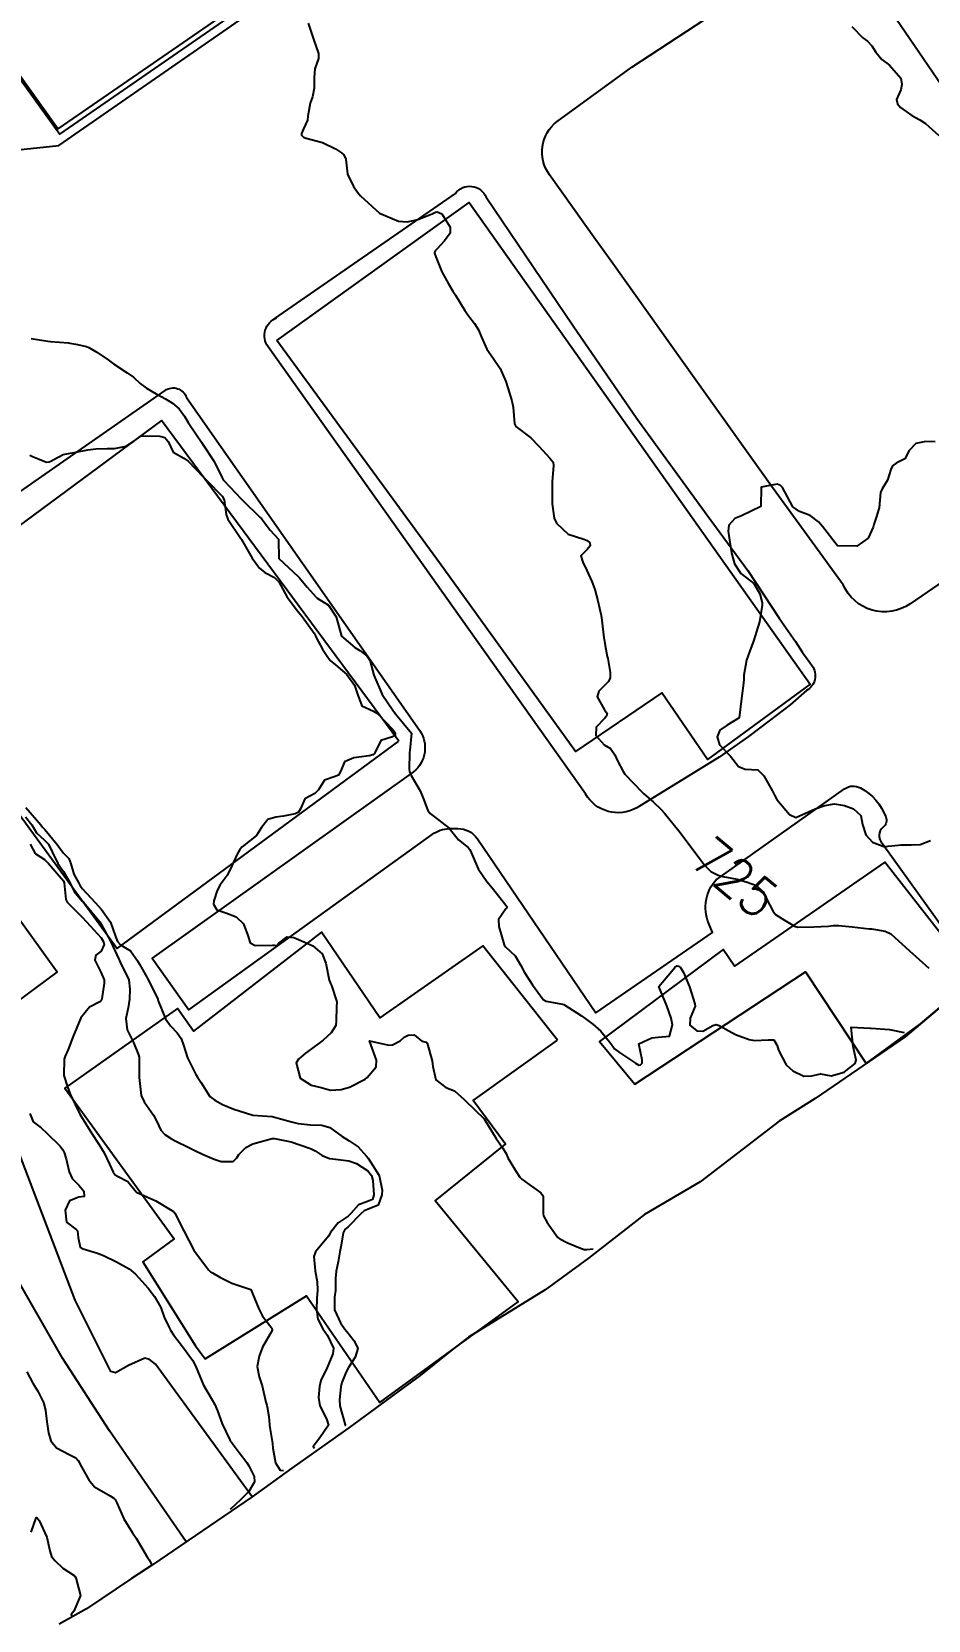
# Model space of a CAD drawing. Header units: metres. Extents: x 307586 to 320046, y 7427249 to 7434250.
# Drawn here: x 313137.4 to 313230.5, y 7432018 to 7432183.1 of the extents above; entities that cross this region are included whole.
import ezdxf
from ezdxf.enums import TextEntityAlignment as Align

# ---------------------------------------------------------------- set-up
doc = ezdxf.new("R2010")
doc.units = ezdxf.units.M
doc.header["$MEASUREMENT"] = 0
for name, color, linetype in [('Area', 45, 'Continuous'), ('Cotas', 45, 'Continuous'), ('Curvas de Nivel 1m', 11, 'Continuous'), ('Curvas de Nivel 5m', 15, 'Continuous'), ('Edificações', 30, 'Continuous'), ('Vias Primárias', 230, 'Continuous'), ('Vias Secundárias', 230, 'Continuous')]:
    doc.layers.add(name, color=color, linetype=linetype)
doc.styles.add('Style-STANDARD', font='STANDARD.shx')

msp = doc.modelspace()

# ---------------------------------------------------------------- linework, layer by layer
at = {"layer": 'Area'}
msp.add_polyline3d([(313233.19, 7432082.95, 733.42), (313228.11, 7432078.66, 733.51), (313218.76, 7432072.23, 726.02), (313215.02, 7432069.9, 726.27), (313206.79, 7432063.59, 726.38), (313201.03, 7432060.17, 726.53), (313198.79, 7432058.46, 726.77), (313195.2, 7432055.64, 726.85), (313190.71, 7432052.35, 727.47), (313182.75, 7432047.42, 727.85), (313180.73, 7432045.87, 727.75), (313177.73, 7432043.45, 727.9), (313175.9, 7432042.15, 733.63), (313170.31, 7432038, 729.98), (313164.4, 7432033.81, 735.45), (313160.26, 7432030.83, 737.05), (313149.9, 7432023.78, 732.03), (313147.73, 7432022.36, 741.84), (313143.07, 7432019.21, 753.95), (313140.2, 7432017.62, 757.11)], dxfattribs=at)
at = {"layer": 'Curvas de Nivel 1m', "flags": 128}
for points, elevation in [([(313222.58, 7432183.67), (313223.71, 7432182.48), (313224.19, 7432182.13), (313224.65, 7432181.65), (313225.06, 7432181), (313225.69, 7432180.23), (313226.47, 7432179.62), (313227.66, 7432178.29), (313227.77, 7432177.61), (313227.65, 7432177.08), (313227.2, 7432176.05), (313227.31, 7432175.61), (313227.63, 7432175.23), (313228.81, 7432174.4), (313229.61, 7432173.95), (313230.22, 7432173.57), (313231.59, 7432172.31)], 724), ([(313137.32, 7432151.22), (313139.05, 7432150.94), (313139.32, 7432150.93), (313141.19, 7432150.76), (313141.31, 7432150.75), (313141.96, 7432150.63), (313143.07, 7432150.38), (313143.31, 7432150.28), (313144.11, 7432149.8), (313145.3, 7432149), (313145.87, 7432148.58), (313147.28, 7432147.66), (313147.92, 7432147.2), (313148.62, 7432146.55), (313149.27, 7432146.06), (313150.3, 7432145.49), (313151.25, 7432144.96), (313151.99, 7432144.51), (313152.67, 7432143.93), (313153.23, 7432143.14), (313153.6, 7432142.49), (313154.48, 7432141.2), (313154.99, 7432140.47), (313155.19, 7432140.18), (313156.33, 7432138.46), (313157.16, 7432136.76), (313157.26, 7432136.55), (313157.34, 7432136.45), (313159.13, 7432134.57), (313159.26, 7432134.42), (313161.11, 7432132.62), (313161.22, 7432132.51), (313161.31, 7432132.4), (313162.15, 7432131.32), (313163, 7432130.37), (313163.01, 7432130.31), (313163.05, 7432128.37), (313165.03, 7432126.5), (313165.17, 7432126.35), (313165.97, 7432125.39), (313166.9, 7432124.33), (313167, 7432124.24), (313168.18, 7432123.5), (313168.98, 7432122.3), (313169.56, 7432120.29), (313170.94, 7432119.11), (313171.46, 7432118.79), (313172.16, 7432118.26), (313172.48, 7432117.81), (313172.91, 7432116.25), (313173.77, 7432114.24), (313174.87, 7432112.59), (313175.15, 7432112.23), (313176.83, 7432110.21), (313176.63, 7432108.4), (313176.6, 7432108.21), (313176.57, 7432106.44), (313176.61, 7432106.21), (313176.79, 7432105.82), (313177.72, 7432104.2), (313178.03, 7432103.47), (313178.5, 7432102.18), (313178.74, 7432101.87), (313179.96, 7432100.94), (313180.72, 7432100.34), (313180.87, 7432100.16), (313181.69, 7432099.13), (313182.69, 7432098.33), (313182.88, 7432098.13), (313183.02, 7432097.79), (313183.73, 7432096.12), (313184.65, 7432094.81), (313185.23, 7432094.1), (313186.63, 7432092.32), (313186.73, 7432092.19), (313186.73, 7432092.09), (313186.69, 7432092.02), (313186.62, 7432091.95), (313185.87, 7432090.83), (313185.88, 7432090.1), (313186.46, 7432088.2), (313186.51, 7432088.09), (313186.57, 7432088.01), (313187.57, 7432087.08), (313188.17, 7432086.07), (313188.54, 7432085.34), (313189.4, 7432084.05), (313190.51, 7432082.54), (313190.82, 7432082.35), (313192.5, 7432082.05), (313192.66, 7432082.01), (313194.49, 7432080.82), (313195.64, 7432079.98), (313196.47, 7432079.24), (313197.51, 7432077.95), (313197.91, 7432077.41), (313198.44, 7432077.01), (313200.09, 7432075.92), (313200.43, 7432075.71), (313200.6, 7432075.75), (313200.78, 7432075.91), (313200.78, 7432076.26), (313200.45, 7432077.92), (313201.8, 7432078.56), (313202.46, 7432078.61), (313203.62, 7432078.73), (313203.94, 7432079.88), (313203.79, 7432080.58), (313203.33, 7432081.88), (313202.52, 7432083.89), (313203.43, 7432084.99), (313204.16, 7432085.87), (313204.39, 7432086.04), (313204.55, 7432086.01), (313204.75, 7432085.87), (313205.06, 7432085.35), (313205.7, 7432083.86), (313206.26, 7432082.09), (313206.27, 7432081.85), (313205.77, 7432080.58), (313205.74, 7432079.86), (313206.47, 7432079.26), (313207.09, 7432079.23), (313208.13, 7432079.83), (313208.48, 7432079.93), (313208.79, 7432079.82), (313210.47, 7432078.89), (313211.88, 7432078.36), (313212.46, 7432078.27), (313213.88, 7432078.33), (313214.46, 7432078.35), (313214.81, 7432077.75), (313214.94, 7432077.25), (313215.73, 7432075.74), (313216.42, 7432075.11), (313217.57, 7432074.56), (313218.42, 7432074.59), (313219.32, 7432074.79), (313220.42, 7432074.61), (313221.76, 7432074.99), (313222.92, 7432075.89), (313223, 7432076.21), (313222.7, 7432077.65), (313222.48, 7432079.65), (313224.48, 7432079.55), (313224.56, 7432079.55), (313226.48, 7432079.4), (313227.99, 7432079.11)], 726), ([(313137.18, 7432139.09), (313137.45, 7432138.96), (313138.12, 7432138.68), (313138.9, 7432138.39), (313139.17, 7432138.4), (313139.36, 7432138.47), (313139.67, 7432138.65), (313140.64, 7432139.18), (313141.18, 7432139.29), (313141.96, 7432139.41), (313143.18, 7432139.67), (313144.01, 7432139.77), (313145.19, 7432139.8), (313145.96, 7432139.81), (313147.19, 7432140.03), (313147.96, 7432140.56), (313148.69, 7432141.06), (313149.2, 7432141.11), (313150.66, 7432141.06), (313151.2, 7432140.94), (313151.52, 7432140.52), (313152.07, 7432139.4), (313153.18, 7432138.79), (313153.6, 7432138.49), (313155.16, 7432136.86), (313155.54, 7432136.47), (313157.13, 7432134.84), (313157.36, 7432134.45), (313157.58, 7432132.92), (313157.74, 7432132.44), (313159.07, 7432130.45), (313159.1, 7432130.42), (313159.14, 7432130.35), (313160.28, 7432128.41), (313161.04, 7432127.37), (313161.57, 7432126.92), (313162.57, 7432126.38), (313163.03, 7432125.93), (313163.89, 7432124.36), (313164.99, 7432122.94), (313165.47, 7432122.35), (313166.69, 7432120.6), (313166.86, 7432120.33), (313166.95, 7432120.1), (313167.56, 7432118.94), (313167.98, 7432118.31), (313168.38, 7432117.76), (313168.92, 7432117.32), (313170.09, 7432116.29), (313170.9, 7432115.2), (313171.19, 7432114.28), (313171.66, 7432113.05), (313172.87, 7432112.49), (313173.27, 7432112.25), (313174.84, 7432110.61), (313175.11, 7432110.23), (313175.11, 7432109.95), (313174.83, 7432109.82), (313173.64, 7432109.43), (313173.04, 7432108.25), (313172.98, 7432108.08), (313172.81, 7432107.97), (313172.41, 7432107.86), (313170.81, 7432107.64), (313169.86, 7432107.24), (313169.47, 7432106.29), (313169.23, 7432105.85), (313168.78, 7432105.67), (313167.77, 7432105.32), (313167.15, 7432104.32), (313166.76, 7432103.93), (313165.72, 7432103.38), (313165.27, 7432102.34), (313165.09, 7432102), (313164.73, 7432101.81), (313163.52, 7432101.58), (313162.73, 7432101.49), (313161.89, 7432101.22), (313161.25, 7432100.39), (313160.7, 7432099.59), (313160.06, 7432099.05), (313159.24, 7432098.41), (313158.98, 7432098.13), (313158.69, 7432097.64), (313158.14, 7432096.43), (313157.66, 7432095.43), (313156.93, 7432094.45), (313156.64, 7432093.86), (313156.29, 7432092.79), (313156.23, 7432092.45), (313156.61, 7432091.84), (313157.53, 7432091.52), (313158.6, 7432091.13), (313159.36, 7432090.41), (313159.8, 7432089.19), (313160.04, 7432088.41), (313160.57, 7432088.14), (313162.37, 7432088.18), (313162.57, 7432088.16), (313162.81, 7432088.13), (313163.03, 7432088.37), (313163.91, 7432089.03), (313164.58, 7432088.97), (313166.13, 7432088.33), (313166.57, 7432088.11), (313167.54, 7432087.29), (313167.92, 7432086.31), (313168.28, 7432084.55), (313168.36, 7432084.3), (313168.41, 7432084.19), (313168.52, 7432083.97), (313169.07, 7432082.29), (313169.02, 7432081.77), (313168.98, 7432080.29), (313168.95, 7432079.82), (313168.46, 7432079.05), (313167.64, 7432078.31), (313166.44, 7432077.41), (313165.82, 7432076.96), (313165.07, 7432076.34), (313164.84, 7432075.93), (313165.24, 7432074.34), (313166.4, 7432073.63), (313167.44, 7432073.37), (313168.39, 7432073.12), (313169.52, 7432073.16), (313170.39, 7432073.41), (313172.01, 7432074.26), (313172.22, 7432074.44), (313172.41, 7432074.66), (313173.14, 7432075.53), (313173.19, 7432076.24), (313172.45, 7432078.25), (313174.45, 7432077.77), (313174.85, 7432077.82), (313175.65, 7432078.22), (313176.04, 7432078.63), (313176.46, 7432078.81), (313177.1, 7432078.84), (313177.89, 7432078.19), (313178.36, 7432078.09), (313178.45, 7432077.98), (313178.97, 7432076.17), (313179.03, 7432075.57), (313179.36, 7432074.17), (313180.4, 7432073.38), (313181.29, 7432073.04), (313182.3, 7432072.13), (313182.38, 7432072.02), (313184.35, 7432070.11), (313185.6, 7432068.1), (313186.32, 7432067.09), (313186.67, 7432066.44), (313186.84, 7432066.08), (313187.61, 7432064.76), (313188.08, 7432064.06), (313188.17, 7432063.95), (313188.28, 7432063.84), (313189.03, 7432063.3), (313190.27, 7432062.44), (313190.43, 7432062.2), (313190.48, 7432062.04), (313190.48, 7432060.27), (313190.52, 7432060.04), (313190.92, 7432059.34), (313191.83, 7432058.02), (313192.01, 7432057.81), (313192.21, 7432057.67), (313192.94, 7432057.27), (313194.2, 7432056.74), (313194.77, 7432056.56), (313195.02, 7432056.53), (313195.7, 7432056.6)], 727), ([(313231.21, 7432140.49), (313230.25, 7432140.53), (313229.21, 7432140.33), (313228.52, 7432139.59), (313228.06, 7432138.73), (313227.18, 7432138.28), (313226.79, 7432138), (313226.63, 7432137.62), (313226.27, 7432136.51), (313225.71, 7432135.62), (313225.54, 7432135.23), (313225.39, 7432133.63), (313225.34, 7432133.41), (313225.11, 7432132.74), (313224.84, 7432131.9), (313224.77, 7432131.63), (313224.26, 7432130.47), (313223.08, 7432129.65), (313221.08, 7432129.68), (313219.53, 7432131.7), (313219.11, 7432132.19), (313218.22, 7432132.82), (313217.12, 7432133.24), (313216.44, 7432133.74), (313215.59, 7432135.3), (313215.35, 7432135.75), (313215.15, 7432135.94), (313214.82, 7432136.09), (313213.15, 7432135.77), (313213.12, 7432133.77), (313211.11, 7432132.8), (313210.41, 7432132.51), (313209.8, 7432131.81), (313209.72, 7432131.19), (313209.93, 7432129.81), (313210.08, 7432128.8), (313210.36, 7432127.81), (313211.04, 7432126.82), (313211.61, 7432126.37), (313212.38, 7432125.78), (313213.02, 7432124.68), (313213.24, 7432123.77), (313213.25, 7432123.52), (313212.98, 7432121.77), (313212.33, 7432119.78), (313211.98, 7432118.75), (313211.62, 7432117.79), (313211.36, 7432116.24), (313211.34, 7432115.79), (313211.31, 7432115.4), (313211.11, 7432113.8), (313210.86, 7432111.8), (313209.62, 7432111.04), (313208.85, 7432110.52), (313208.56, 7432109.82), (313208.83, 7432109.01), (313209.97, 7432107.81), (313210.8, 7432106.76), (313211.49, 7432106.48), (313212.8, 7432106.41), (313213.43, 7432105.76), (313214.28, 7432104.24), (313214.53, 7432103.75), (313214.76, 7432103.33), (313216.07, 7432101.74), (313216.74, 7432101.44), (313217.38, 7432101.72), (313218.75, 7432102.36), (313219.75, 7432102.69), (313220.75, 7432102.85), (313221.79, 7432102.7), (313222.75, 7432102.33), (313223.5, 7432101.64), (313223.67, 7432100.7), (313224.03, 7432099.64), (313224.71, 7432098.88), (313225.89, 7432098.44), (313226.71, 7432098.49), (313227.68, 7432098.62), (313228.71, 7432098.59), (313229.65, 7432098.63), (313230.72, 7432099.06)], 724), ([(313136.74, 7432102.5), (313138.32, 7432100.67), (313138.49, 7432100.44), (313138.71, 7432100.2), (313140, 7432098.65), (313140.68, 7432097.73), (313141.23, 7432097.18), (313141.41, 7432096.63), (313141.74, 7432095.54), (313142.24, 7432094.62), (313142.39, 7432094.36), (313142.64, 7432094.04), (313143.96, 7432092.6), (313144.61, 7432091.87), (313145.53, 7432090.58), (313146.07, 7432089.09), (313146.27, 7432088.57), (313146.57, 7432088.21), (313147.61, 7432087.6), (313148.36, 7432086.54), (313148.55, 7432086.2), (313149.51, 7432084.53), (313150.46, 7432082.56), (313150.48, 7432082.52), (313150.5, 7432082.39), (313151.25, 7432080.51), (313151.77, 7432079.8), (313152.46, 7432079.08), (313152.9, 7432078.49), (313153.14, 7432077.79), (313153.54, 7432076.48), (313154.41, 7432074.75), (313154.58, 7432074.47), (313154.92, 7432073.94), (313155.88, 7432072.46), (313156.38, 7432072.05), (313157.19, 7432071.61), (313158.36, 7432071.12), (313160.22, 7432070.54), (313160.35, 7432070.52), (313162.35, 7432070.37), (313164.35, 7432069.81), (313165.04, 7432069.64), (313166.34, 7432069.5), (313167.5, 7432069.47), (313168.34, 7432069.21), (313169.61, 7432068.29), (313170.33, 7432067.84), (313171.27, 7432067.22), (313172.13, 7432066.25), (313172.31, 7432066.03), (313173.47, 7432064.24), (313173.77, 7432062.73), (313173.75, 7432062.24), (313173.35, 7432061.14), (313172.24, 7432060.7), (313171.91, 7432060.58), (313171.57, 7432060.26), (313170.22, 7432058.9), (313169.89, 7432058.61), (313169.71, 7432058.29), (313169.5, 7432056.98), (313169.38, 7432056.29), (313169.19, 7432055.28), (313168.98, 7432054.29), (313168.92, 7432053.53), (313168.91, 7432052.29), (313168.81, 7432051.61), (313168.83, 7432050.29), (313169.44, 7432048.94), (313169.9, 7432048.28), (313170.09, 7432048.02), (313170.87, 7432047.06), (313171.23, 7432046.26), (313170.96, 7432045.36), (313170.26, 7432044.28), (313170.04, 7432043.84), (313169.59, 7432042.72), (313169.48, 7432042.29), (313169.34, 7432040.95), (313169.37, 7432040.29), (313169.94, 7432038.32), (313169.95, 7432038.28), (313169.94, 7432038.26), (313169.94, 7432038.26)], 728), ([(313136.73, 7432101.51), (313137.37, 7432100.68), (313137.87, 7432099.84), (313138.7, 7432099.08), (313139.09, 7432098.66), (313139.47, 7432097.87), (313140.07, 7432096.65), (313140.66, 7432095.83), (313141.37, 7432094.63), (313141.77, 7432093.76), (313142.62, 7432092.76), (313142.77, 7432092.61), (313143.61, 7432091.6), (313144.44, 7432090.59), (313144.59, 7432090.36), (313145.53, 7432088.58), (313146.42, 7432086.71), (313146.47, 7432086.57), (313146.55, 7432086.42), (313147.44, 7432084.56), (313147.57, 7432083.61), (313147.51, 7432082.55), (313147.37, 7432081.68), (313147.13, 7432080.56), (313147.28, 7432079.38), (313147.69, 7432078.55), (313147.95, 7432078.05), (313148.44, 7432076.79), (313148.52, 7432076.54), (313148.53, 7432076.44), (313148.51, 7432074.54), (313148.51, 7432074.43), (313148.74, 7432072.54), (313149.03, 7432071.88), (313150.01, 7432070.52), (313150.35, 7432069.84), (313150.77, 7432068.95), (313151.18, 7432068.51), (313151.88, 7432068.05), (313152.33, 7432067.8), (313153.63, 7432067.17), (313154.32, 7432066.84), (313155.1, 7432066.46), (313156.31, 7432065.94), (313157.04, 7432065.7), (313158.3, 7432065.69), (313158.66, 7432066.07), (313158.89, 7432066.41), (313159.59, 7432067.14), (313160.32, 7432067.53), (313161.95, 7432067.99), (313162.33, 7432068.09), (313162.6, 7432068.09), (313164.33, 7432067.75), (313165.22, 7432067.44), (313166.32, 7432067.03), (313166.8, 7432066.8), (313167.55, 7432066.31), (313168.31, 7432066.01), (313168.65, 7432065.96), (313170.3, 7432065.75), (313171.1, 7432065.47), (313172.29, 7432064.73), (313172.67, 7432064.25), (313172.79, 7432063.73), (313172.91, 7432062.24), (313172.76, 7432061.74), (313172.25, 7432061.53), (313171.32, 7432061.19), (313170.51, 7432060.28), (313170.23, 7432060.02), (313169.19, 7432059.33), (313168.39, 7432058.3), (313168.33, 7432058.18), (313168.21, 7432057.93), (313166.84, 7432056.32), (313166.68, 7432055.83), (313166.82, 7432054.32), (313167.01, 7432053.18), (313167.05, 7432052.32), (313166.99, 7432051.45), (313166.95, 7432050.32), (313167.09, 7432049.3), (313167.61, 7432048.3), (313168.09, 7432047.62), (313168.7, 7432046.29), (313168.64, 7432045.72), (313168.04, 7432044.3), (313167.41, 7432042.93), (313167.26, 7432042.31), (313167.14, 7432041.18), (313167.3, 7432040.31), (313167.98, 7432038.96), (313168.18, 7432038.3), (313167.28, 7432036.97), (313166.59, 7432036.08), (313166.74, 7432035.91)], 729), ([(313137.15, 7432070.68), (313137.5, 7432069.83), (313138.34, 7432069.2), (313138.94, 7432068.65), (313140.32, 7432067.27), (313140.6, 7432066.92), (313140.74, 7432066.63), (313140.95, 7432065.98), (313141.26, 7432064.63), (313141.56, 7432063.91), (313142.27, 7432063.23), (313142.76, 7432062.61), (313142.8, 7432062.06), (313142.25, 7432061.97), (313141.27, 7432061.6), (313140.85, 7432060.63), (313140.97, 7432059.38), (313141.98, 7432058.61), (313142.11, 7432058.5), (313142.2, 7432057.79), (313142.39, 7432056.8), (313142.72, 7432056.6), (313144.19, 7432056.18), (313144.82, 7432055.94), (313146.17, 7432055.28), (313147.49, 7432054.55), (313148.16, 7432054), (313149.46, 7432052.53), (313150.13, 7432051.67), (313150.78, 7432050.51), (313151.13, 7432049.53), (313151.6, 7432048.5), (313151.78, 7432048.18), (313152.08, 7432047.69), (313153.01, 7432046.48), (313154.05, 7432045.06), (313154.39, 7432044.46), (313154.86, 7432043.29), (313155.22, 7432042.45), (313156, 7432041.1), (313156.38, 7432040.44), (313156.65, 7432039.77), (313157.15, 7432038.43), (313157.96, 7432036.78), (313158.18, 7432036.42), (313158.91, 7432035.44), (313159.7, 7432034.4), (313159.92, 7432034.05), (313160.46, 7432032.94), (313160.49, 7432032.39), (313159.92, 7432031.41), (313159.1, 7432030.55), (313157.98, 7432029.51)], 731), ([(313136.86, 7432043.84), (313137.49, 7432042.67), (313138.01, 7432041.82), (313138.57, 7432040.65), (313138.78, 7432039.86), (313138.94, 7432038.65), (313139.12, 7432037.49), (313139.36, 7432036.65), (313139.94, 7432035.92), (313141.33, 7432035.22), (313141.93, 7432034.89), (313142.17, 7432034.61), (313142.55, 7432033.97), (313143.29, 7432032.6), (313143.89, 7432031.89), (313145.5, 7432030.95), (313145.88, 7432030.7), (313146.02, 7432030.56), (313146.21, 7432030.21), (313146.92, 7432028.55), (313147.84, 7432027.1), (313148.21, 7432026.54), (313148.81, 7432025.54), (313149.4, 7432024.52), (313149.55, 7432024.28), (313149.8, 7432023.85)], 732), ([(313137.32, 7432027.18), (313137.81, 7432028.66), (313137.82, 7432028.69), (313137.85, 7432028.7), (313137.92, 7432028.66), (313138.14, 7432028.37), (313138.92, 7432026.65), (313139.24, 7432025.22), (313139.43, 7432024.64), (313139.8, 7432024.19), (313140.6, 7432023.43), (313141.78, 7432022.66), (313141.84, 7432022.61), (313141.95, 7432022.44), (313142.44, 7432020.6), (313141.74, 7432018.97), (313141.47, 7432018.61), (313141.5, 7432018.5), (313141.55, 7432018.49)], 733)]:
    msp.add_lwpolyline(points, dxfattribs=dict(at, elevation=elevation))
at = {"layer": 'Curvas de Nivel 5m', "flags": 128}
for points, elevation in [([(313166.07, 7432184), (313166.62, 7432182.34), (313167.15, 7432180.86), (313167.15, 7432180.34), (313166.76, 7432179.24), (313166.71, 7432178.34), (313166.72, 7432177.26), (313166.52, 7432176.34), (313166.29, 7432175.68), (313166.05, 7432174.35), (313166.02, 7432173.92), (313165.59, 7432173.02), (313165.4, 7432172.54), (313165.4, 7432172.35), (313165.58, 7432172.16), (313165.88, 7432172.05), (313167.57, 7432171.6), (313168.93, 7432170.95), (313169.56, 7432170.54), (313169.8, 7432170.3), (313169.98, 7432169.87), (313170.18, 7432168.29), (313170.8, 7432167.01), (313171.32, 7432166.28), (313171.51, 7432166.05), (313173.48, 7432164.25), (313175.47, 7432163.41), (313176.35, 7432163.35), (313177.48, 7432163.58), (313178.96, 7432164.19), (313179.3, 7432164.37), (313179.49, 7432164.38), (313179.97, 7432164.18), (313180.84, 7432162.79), (313180.83, 7432162.17), (313180.25, 7432161.37), (313179.44, 7432160.51), (313179.28, 7432160.34), (313179.21, 7432160.18), (313179.25, 7432160), (313179.43, 7432159.53), (313179.97, 7432158.17), (313180.67, 7432156.9), (313181.12, 7432156.16), (313181.39, 7432155.73), (313182.36, 7432154.14), (313182.76, 7432153.55), (313183.35, 7432152.78), (313183.78, 7432152.13), (313184.1, 7432151.35), (313184.63, 7432150.12), (313185.3, 7432149.19), (313186.04, 7432148.1), (313186.61, 7432146.76), (313186.83, 7432146.09), (313187.25, 7432144.74), (313187.37, 7432144.09), (313187.51, 7432142.37), (313187.67, 7432142.08), (313189.21, 7432140.89), (313190.03, 7432140.05), (313191.18, 7432138.79), (313191.52, 7432138.37), (313191.57, 7432138.03), (313191.44, 7432136.32), (313191.43, 7432136.04), (313191.42, 7432135.77), (313191.43, 7432134.04), (313191.64, 7432132.57), (313191.89, 7432132.03), (313193.09, 7432130.89), (313194.71, 7432130.36), (313195.08, 7432130.24), (313195.34, 7432129.99), (313195.37, 7432129.69), (313195.07, 7432129.31), (313194.42, 7432128.63), (313194.62, 7432127.99), (313195.04, 7432127.12), (313195.56, 7432125.98), (313195.87, 7432125.13), (313196.19, 7432123.98), (313196.51, 7432122.45), (313196.58, 7432121.97), (313196.81, 7432120.12), (313196.83, 7432119.97), (313196.95, 7432119.32), (313197.16, 7432118.19), (313197.2, 7432117.97), (313197.46, 7432116.51), (313197.46, 7432115.96), (313197.28, 7432115.59), (313196.9, 7432115.21), (313196.28, 7432114.59), (313196.11, 7432113.98), (313196.87, 7432112.65), (313197.14, 7432112.24), (313197.08, 7432111.97), (313196.86, 7432111.75), (313195.99, 7432110.84), (313195.98, 7432109.98), (313196.82, 7432109), (313197.49, 7432108.63), (313197.93, 7432107.95), (313198.21, 7432107.35), (313198.8, 7432106.23), (313198.98, 7432105.94), (313200.77, 7432104.09), (313200.95, 7432103.92), (313201.91, 7432103.06), (313202.75, 7432102.28), (313203.1, 7432101.89), (313204.72, 7432099.87), (313206.25, 7432097.85), (313206.69, 7432097.27), (313207.29, 7432096.45), (313207.92, 7432095.83), (313208.67, 7432095.44), (313209.15, 7432095.33), (313210.66, 7432095.04), (313211.7, 7432094.74), (313212.65, 7432094.39), (313213.3, 7432093.76), (313214.05, 7432092.34), (313214.34, 7432091.75), (313214.62, 7432091.38), (313215.57, 7432090.79), (313216.61, 7432090.15), (313216.94, 7432090.06), (313218.61, 7432090.08), (313220.13, 7432090.16), (313220.61, 7432090.21), (313221.17, 7432090.23), (313222.61, 7432090.07), (313224.35, 7432089.89), (313224.61, 7432089.86), (313226.03, 7432089.62), (313226.6, 7432089.37), (313228.57, 7432087.58), (313230.56, 7432085.77)], 725), ([(313137.2, 7432098.68), (313137.71, 7432097.7), (313138.68, 7432097.07), (313139.09, 7432096.66), (313140.65, 7432094.87), (313140.75, 7432094.64), (313140.91, 7432092.92), (313141.03, 7432092.63), (313142.6, 7432091.07), (313143.04, 7432090.61), (313144.58, 7432088.93), (313144.8, 7432088.59), (313144.9, 7432088.26), (313144.56, 7432087.54), (313144.02, 7432087.14), (313143.91, 7432086.6), (313144.53, 7432085.37), (313144.89, 7432084.59), (313144.89, 7432084.22), (313144.66, 7432082.59), (313144.62, 7432082.46), (313144.5, 7432082.33), (313143.37, 7432081.72), (313142.47, 7432080.61), (313141.65, 7432078.62), (313141.14, 7432077.33), (313140.83, 7432076.63), (313140.73, 7432076.34), (313140.71, 7432074.64), (313141.11, 7432073.34), (313141.39, 7432072.62), (313142.35, 7432070.61), (313143.6, 7432068.6), (313144.32, 7432067.5), (313144.9, 7432066.58), (313145.44, 7432065.43), (313145.82, 7432064.57), (313146.03, 7432064.32), (313146.28, 7432064.18), (313147.35, 7432063.63), (313148.22, 7432062.54), (313148.26, 7432062.49), (313148.37, 7432062.43), (313150.25, 7432061.59), (313152.09, 7432060.49), (313152.16, 7432060.42), (313152.23, 7432060.31), (313153.17, 7432058.48), (313154.19, 7432056.47), (313155.72, 7432054.45), (313155.95, 7432054.23), (313156.16, 7432054.11), (313156.92, 7432053.67), (313158.15, 7432053.04), (313160.14, 7432052.4), (313160.94, 7432050.39), (313161.34, 7432049.62), (313162.1, 7432048.66), (313162.3, 7432048.37), (313162.34, 7432048.12), (313162.09, 7432047.7), (313161.34, 7432046.38), (313161, 7432045.45), (313160.8, 7432044.39), (313160.98, 7432043.33), (313161.31, 7432042.38), (313161.7, 7432040.68), (313161.79, 7432040.37), (313161.83, 7432040.21), (313161.98, 7432039.19), (313162.06, 7432038.37), (313162.08, 7432038.26), (313162.36, 7432036.37), (313162.42, 7432035.9), (313162.69, 7432034.36), (313163.17, 7432033.61), (313163.53, 7432033.57)], 730)]:
    msp.add_lwpolyline(points, dxfattribs=dict(at, elevation=elevation))
at = {"layer": 'Edificações'}
for points in [[(313118.69, 7432203), (313135.8, 7432214.62), (313138.93, 7432210.42), (313148.43, 7432216.37), (313165, 7432190.22), (313140.06, 7432173.02)], [(313147.57, 7432216.29), (313139.3, 7432210.3), (313135.6, 7432214.98), (313118.84, 7432202.26), (313140.28, 7432172.46), (313165.74, 7432190.08)], [(313162.81, 7432151.01), (313182.82, 7432165.35), (313218.25, 7432115.31), (313207.57, 7432107.46), (313202.83, 7432114.4), (313193.87, 7432108.29), (313179.73, 7432127.9), (313162.81, 7432151.01)], [(313175.5, 7432109.39), (313150.86, 7432142.7), (313121.82, 7432121.26), (313146.24, 7432087.84)], [(313191.98, 7432078.31), (313184.23, 7432088.12), (313173.54, 7432080.64), (313167.46, 7432089.52), (313154.16, 7432079.24), (313152.49, 7432081.58), (313140.8, 7432073.3), (313152.16, 7432057.67), (313148.89, 7432055.26), (313154.36, 7432046.52), (313155.37, 7432045.18), (313165.92, 7432051.72), (313173.54, 7432040.64), (313187.9, 7432051.12), (313179.29, 7432061.6), (313186.57, 7432067.48), (313183.23, 7432072.02)]]:
    msp.add_lwpolyline(points, close=True, dxfattribs=at)
at = {"layer": 'Edificações', "elevation": 729.94}
msp.add_lwpolyline([(313235.52, 7432084.6), (313225.99, 7432096.8), (313210.38, 7432086), (313209.19, 7432087.72), (313196.35, 7432078.17), (313200.03, 7432073.72), (313217.75, 7432085.4), (313224.05, 7432075.87), (313229.71, 7432080.01), (313232.16, 7432082.08)], close=True, dxfattribs=at)
at = {"layer": 'Vias Primárias'}
msp.add_lwpolyline([(313223.85, 7432189.36), (313248.5, 7432153.24), (313253.57, 7432145.73, -0.427434), (313251.18, 7432139.11), (313236.67, 7432129.17), (313233.28, 7432126.84), (313230.38, 7432124.86), (313228.61, 7432123.64, -0.471534), (313221.66, 7432125.64), (313214.39, 7432135.65), (313206.2, 7432147.14), (313197.73, 7432159.02), (313195.93, 7432161.53), (313191.15, 7432168.24, -0.401015), (313191.95, 7432173.79), (313199.69, 7432179.41), (313211.14, 7432186.96), (313216.51, 7432190.86, -0.441022)], format="xyb", close=True, dxfattribs=at)
msp.add_lwpolyline([(313223.85, 7432189.36), (313248.5, 7432153.24), (313253.57, 7432145.73, -0.427434), (313251.18, 7432139.11), (313236.67, 7432129.17), (313233.28, 7432126.84), (313230.38, 7432124.86), (313228.61, 7432123.64, -0.471534), (313221.66, 7432125.64), (313214.39, 7432135.65), (313206.2, 7432147.14), (313197.73, 7432159.02), (313195.93, 7432161.53), (313191.15, 7432168.24, -0.401015), (313191.95, 7432173.79), (313199.69, 7432179.41), (313211.14, 7432186.96), (313216.51, 7432190.86, -0.441022)], format="xyb", close=True, dxfattribs=at)
for points in [[(313025.85, 7432150.13), (313023.47, 7432154.3), (313043.72, 7432164.91), (313047.3, 7432160.47), (313046.47, 7432159.8), (313046.43, 7432158.99), (313058.02, 7432143.34, 0.311913), (313068.4, 7432139.79), (313074.76, 7432142.36), (313080.04, 7432143.98), (313107.04, 7432156.56), (313112.14, 7432159.84), (313121.4, 7432165.91), (313132.93, 7432170.52), (313140.18, 7432171.27), (313166.37, 7432189.49, 0.460538)], [(313025.85, 7432150.13), (313023.47, 7432154.3), (313043.72, 7432164.91), (313047.3, 7432160.47), (313046.47, 7432159.8), (313046.43, 7432158.99), (313058.02, 7432143.34, 0.311913), (313068.4, 7432139.79), (313074.76, 7432142.36), (313080.04, 7432143.98), (313107.04, 7432156.56), (313112.14, 7432159.84), (313121.4, 7432165.91), (313132.93, 7432170.52), (313140.18, 7432171.27), (313166.37, 7432189.49, 0.460538)], [(313162.61, 7432153.31), (313181.38, 7432166.31, -0.580011), (313184.57, 7432165.92), (313193.62, 7432152.56), (313200.21, 7432142.93), (313207.52, 7432132.85), (313211.77, 7432127.11), (313215.01, 7432122.16), (313216.72, 7432119.73), (313217.45, 7432118.6), (313218.2, 7432117.55), (313218.43, 7432117.22, -0.446567), (313217.85, 7432114.63), (313216.17, 7432113.16), (313213.98, 7432111.49), (313211.83, 7432109.85), (313208.78, 7432107.7), (313200.21, 7432102.44, -0.41319), (313194.9, 7432103.91), (313161.91, 7432150.37, -0.485658), (313162.8, 7432153.38)], [(313162.61, 7432153.31), (313181.38, 7432166.31, -0.580011), (313184.57, 7432165.92), (313193.62, 7432152.56), (313200.21, 7432142.93), (313207.52, 7432132.85), (313211.77, 7432127.11), (313215.01, 7432122.16), (313216.72, 7432119.73), (313217.45, 7432118.6), (313218.2, 7432117.55), (313218.43, 7432117.22, -0.446567), (313217.85, 7432114.63), (313216.17, 7432113.16), (313213.98, 7432111.49), (313211.83, 7432109.85), (313208.78, 7432107.7), (313200.21, 7432102.44, -0.41319), (313194.9, 7432103.91), (313161.91, 7432150.37, -0.485658), (313162.8, 7432153.38)], [(313180.76, 7432100.3), (313181.63, 7432100.3, -0.245954), (313183.67, 7432099.24), (313195.97, 7432081.13), (313208.08, 7432089.5), (313207.68, 7432090.49, -0.284702), (313208.46, 7432094.97), (313221.81, 7432104.43, -0.28616), (313223.47, 7432104.52, -0.179552), (313226.1, 7432101.51, -0.321694), (313225.81, 7432100.43, 0.437458), (313225.71, 7432098.77), (313233.12, 7432088.44, 0.367098), (313234.29, 7432088.15, -0.304517), (313235.75, 7432087.96), (313237.19, 7432085.79)], [(313180.76, 7432100.3), (313181.63, 7432100.3, -0.245954), (313183.67, 7432099.24), (313195.97, 7432081.13), (313208.08, 7432089.5), (313207.68, 7432090.49, -0.284702), (313208.46, 7432094.97), (313221.81, 7432104.43, -0.28616), (313223.47, 7432104.52, -0.179552), (313226.1, 7432101.51, -0.321694), (313225.81, 7432100.43, 0.437458), (313225.71, 7432098.77), (313233.12, 7432088.44, 0.367098), (313234.29, 7432088.15, -0.304517), (313235.75, 7432087.96), (313237.19, 7432085.79)]]:
    msp.add_lwpolyline(points, format="xyb", dxfattribs=at)
at = {"layer": 'Vias Primárias', "elevation": 737.05}
msp.add_lwpolyline([(313160.26, 7432030.83), (313150.21, 7432044.64), (313149.59, 7432045.11), (313149.13, 7432045.26), (313147.43, 7432044.49), (313146.05, 7432043.72), (313145.58, 7432043.87), (313141.89, 7432051.27), (313133.23, 7432073.94, -0.290391), (313134.77, 7432081.5), (313140.01, 7432085.37), (313122.9, 7432109.12), (313121.05, 7432113.12), (313119.35, 7432118.36, -0.337499), (313121.8, 7432125.33), (313151.22, 7432145.83, -0.50179), (313153.44, 7432145.08), (313177.64, 7432110.52, -0.395219), (313177.02, 7432106.19)], format="xyb", dxfattribs=at)
msp.add_lwpolyline([(313160.26, 7432030.83), (313150.21, 7432044.64), (313149.59, 7432045.11), (313149.13, 7432045.26), (313147.43, 7432044.49), (313146.05, 7432043.72), (313145.58, 7432043.87), (313141.89, 7432051.27), (313133.23, 7432073.94, -0.290391), (313134.77, 7432081.5), (313140.01, 7432085.37), (313122.9, 7432109.12), (313121.05, 7432113.12), (313119.35, 7432118.36, -0.337499), (313121.8, 7432125.33), (313151.22, 7432145.83, -0.50179), (313153.44, 7432145.08), (313177.64, 7432110.52, -0.395219), (313177.02, 7432106.19)], format="xyb", dxfattribs=at)
at = {"layer": 'Vias Primárias', "elevation": 733.74}
msp.add_lwpolyline([(313153.42, 7432026.17), (313145.45, 7432037.7), (313140.57, 7432045.27), (313135.33, 7432054.4), (313132.47, 7432059.28), (313130.11, 7432063.82), (313128.43, 7432067.86), (313127.05, 7432071.14)], dxfattribs=at)
msp.add_lwpolyline([(313153.42, 7432026.17), (313145.45, 7432037.7), (313140.57, 7432045.27), (313135.33, 7432054.4), (313132.47, 7432059.28), (313130.11, 7432063.82), (313128.43, 7432067.86), (313127.05, 7432071.14)], dxfattribs=at)
at = {"layer": 'Vias Secundárias', "elevation": 737.05}
msp.add_lwpolyline([(313177.02, 7432106.19), (313149.88, 7432086.82), (313153.68, 7432081.45), (313178.95, 7432099.68, -0.148704), (313180.76, 7432100.3, 57.839691)], format="xyb", dxfattribs=at)
msp.add_lwpolyline([(313177.02, 7432106.19), (313149.88, 7432086.82), (313153.68, 7432081.45), (313178.95, 7432099.68, -0.148704), (313180.76, 7432100.3, 57.839691)], format="xyb", dxfattribs=at)

# ---------------------------------------------------------------- texts
at = {"layer": 'Cotas', "style": 'Style-STANDARD'}
msp.add_text('725', height=4, rotation=320.3295, dxfattribs=at).set_placement((313210.43, 7432095.21, 725), align=Align.MIDDLE_CENTER)

doc.saveas('drawing.dxf')
